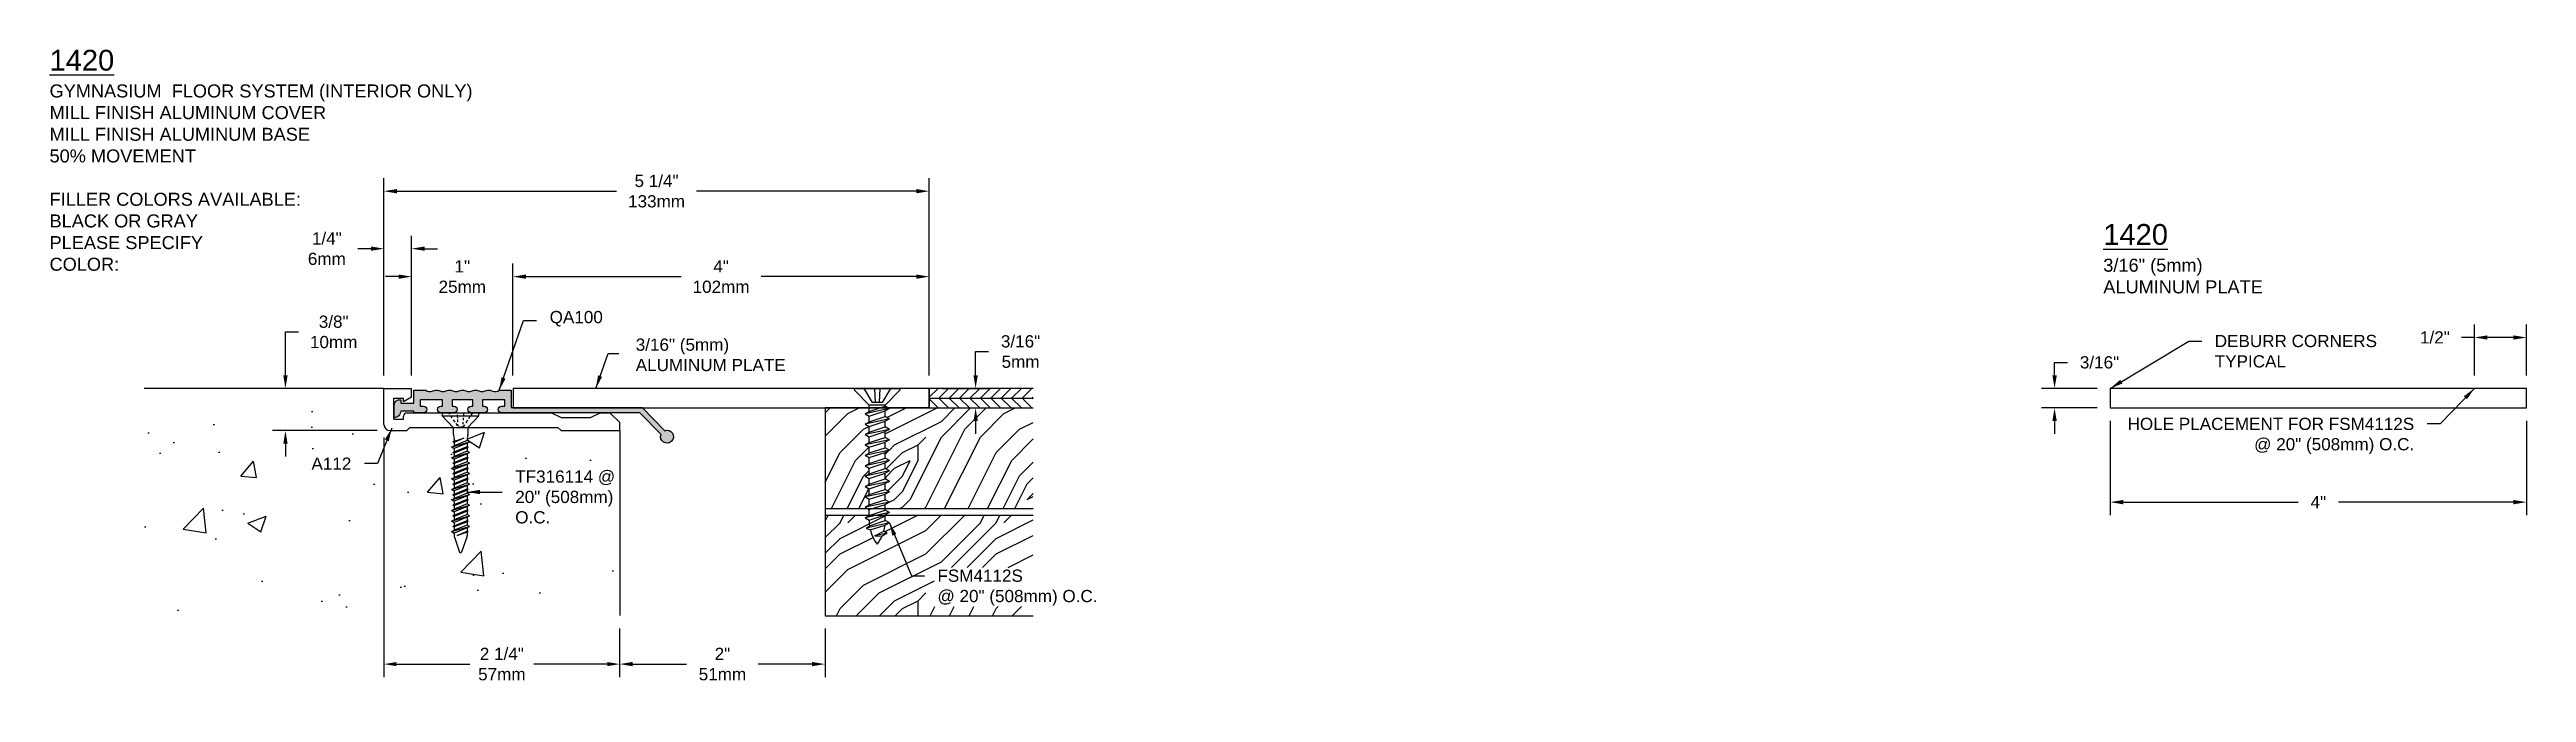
# Model space of a CAD drawing. Header units: inches. Extents: x 1.1 to 24.9, y 1.4 to 7.6.
import ezdxf

# ---------------------------------------------------------------- set-up
doc = ezdxf.new("R2010")
doc.units = ezdxf.units.IN
doc.header["$MEASUREMENT"] = 0
for name, color, linetype in [('Anchors', 4, 'Continuous'), ('Conditions', 1, 'Continuous'), ('Dimensions', 3, 'Continuous'), ('Fillers', 2, 'Continuous'), ('Metals', 7, 'Continuous'), ('Text', 2, 'Continuous')]:
    doc.layers.add(name, color=color, linetype=linetype)
doc.styles.add('Arial', font='arial.ttf')
doc.dimstyles.new('Arial', dxfattribs={"dimtxt": 0.1175, "dimasz": 0.125, "dimexe": 0.125, "dimexo": 0.125, "dimgap": 0.125, "dimtad": 0, "dimtih": 1, "dimtoh": 1, "dimdec": 4, "dimzin": 0, "dimdsep": 46, "dimlunit": 4, "dimtxsty": 'Arial', "dimcen": 0.125, "dimadec": 0, "dimazin": 0, "dimtfac": 1, "dimtdec": 4, "dimtofl": 0, "dimtmove": 0, "dimatfit": 3, "dimfxl": 0, "dimfrac": 2, "dimtolj": 1, "dimtzin": 0, "dimarcsym": 0})
doc.dimstyles.get("Standard").update_dxf_attribs({"dimtxt": 0.1175, "dimasz": 0.1175, "dimexe": 0.125, "dimexo": 0.125, "dimgap": 0.09, "dimtad": 0, "dimtih": 1, "dimtoh": 1, "dimdec": 4, "dimzin": 0, "dimdsep": 46, "dimlunit": 4, "dimtxsty": 'Arial', "dimcen": 0.09, "dimadec": 0, "dimazin": 0, "dimtfac": 1, "dimtdec": 4, "dimtofl": 0, "dimtmove": 0, "dimatfit": 3, "dimfxl": 0, "dimfrac": 2, "dimtolj": 1, "dimtzin": 0, "dimarcsym": 0})

# ---------------------------------------------------------------- blocks, each defined once
blk = doc.blocks.new('QA100')
blk.add_hatch(color=256).paths.add_polyline_path([(-21.101, -45.355), (-21.101, -45.417), (-21.133, -45.417, 1), (-21.133, -45.479), (-20.472, -45.479), (-20.385, -45.479), (-19.802, -45.479), (-19.599, -45.687, 4.791288), (-19.564, -45.652), (-19.781, -45.429), (-20.385, -45.429), (-20.472, -45.429), (-21.039, -45.429), (-21.039, -45.261), (-21.154, -45.261, -0.273793), (-21.216, -45.272), (-21.235, -45.265, 0.181205), (-21.279, -45.265), (-21.298, -45.272, -0.181205), (-21.341, -45.272), (-21.36, -45.265, 0.181205), (-21.404, -45.265), (-21.423, -45.272, -0.181205), (-21.466, -45.272), (-21.485, -45.265, 0.181205), (-21.529, -45.265), (-21.548, -45.272, -0.181205), (-21.591, -45.272), (-21.61, -45.265, 0.181205), (-21.654, -45.265), (-21.673, -45.272, -0.181205), (-21.716, -45.272), (-21.735, -45.265, 0.181205), (-21.779, -45.265), (-21.798, -45.272, -0.273793), (-21.86, -45.261), (-21.976, -45.261), (-21.976, -45.386), (-22.101, -45.386), (-22.101, -45.355), (-22.116, -45.355, 0.414214), (-22.163, -45.402), (-22.163, -45.526, 0.414214), (-22.101, -45.464), (-21.976, -45.464), (-21.976, -45.479), (-21.882, -45.479, 1), (-21.882, -45.417), (-21.914, -45.417), (-21.914, -45.355), (-21.7, -45.355), (-21.7, -45.417), (-21.716, -45.417, 1), (-21.716, -45.479), (-21.591, -45.479, 1), (-21.591, -45.417), (-21.606, -45.417), (-21.606, -45.355), (-21.408, -45.355), (-21.408, -45.417), (-21.424, -45.417, 1), (-21.424, -45.479), (-21.299, -45.479, 1), (-21.299, -45.417), (-21.314, -45.417), (-21.314, -45.355)])
blk.add_lwpolyline([(-21.716, -45.417), (-21.7, -45.417), (-21.7, -45.355), (-21.914, -45.355), (-21.914, -45.417), (-21.882, -45.417, -1), (-21.882, -45.479), (-21.976, -45.479), (-21.976, -45.464), (-22.101, -45.464, -0.414214), (-22.163, -45.526), (-22.163, -45.402, -0.414214), (-22.116, -45.355), (-22.101, -45.355), (-22.101, -45.386), (-21.976, -45.386), (-21.976, -45.261), (-21.86, -45.261, 0.273793), (-21.798, -45.272), (-21.779, -45.265, -0.181205), (-21.735, -45.265), (-21.716, -45.272, 0.181205), (-21.673, -45.272), (-21.654, -45.265, -0.181205), (-21.61, -45.265), (-21.591, -45.272, 0.181205), (-21.548, -45.272), (-21.529, -45.265, -0.181205), (-21.485, -45.265), (-21.466, -45.272, 0.181205), (-21.423, -45.272), (-21.404, -45.265, -0.181205), (-21.36, -45.265), (-21.341, -45.272, 0.181205), (-21.298, -45.272), (-21.279, -45.265, -0.181205), (-21.235, -45.265), (-21.216, -45.272, 0.273793), (-21.154, -45.261), (-21.039, -45.261), (-21.039, -45.429), (-20.472, -45.429), (-20.385, -45.429), (-19.781, -45.429), (-19.564, -45.652, -4.791288), (-19.599, -45.687), (-19.802, -45.479), (-20.385, -45.479), (-20.472, -45.479), (-21.133, -45.479, -1), (-21.133, -45.417), (-21.101, -45.417), (-21.101, -45.355), (-21.314, -45.355), (-21.314, -45.417), (-21.299, -45.417, -1), (-21.299, -45.479), (-21.424, -45.479, -1), (-21.424, -45.417), (-21.408, -45.417), (-21.408, -45.355), (-21.606, -45.355), (-21.606, -45.417), (-21.591, -45.417, -1), (-21.591, -45.479), (-21.716, -45.479, -1)], format="xyb", close=True)
blk = doc.blocks.new('*D1')
at = {"layer": 'Defpoints', "color": 0}
for p in [(4.268, 6.188), (4.268, 4.291), (9.508, 4.291)]:
    blk.add_point(p, dxfattribs=at)
at = {"layer": 'Dimensions', "color": 0, "lineweight": -2}
for p, q in [((4.268, 4.416), (4.268, 6.313)), ((9.508, 4.416), (9.508, 6.313)), ((4.393, 6.188), (6.504, 6.188)), ((9.383, 6.188), (7.273, 6.188))]:
    blk.add_line(p, q, dxfattribs=at)
at = {"layer": 'Dimensions', "color": 0}
for points in [[(4.393, 6.209), (4.393, 6.167), (4.268, 6.188)], [(9.383, 6.209), (9.383, 6.167), (9.508, 6.188)]]:
    blk.add_solid(points, dxfattribs=at)
at = {"layer": 'Dimensions', "color": 0, "insert": (6.888, 6.188), "char_height": 0.1175, "attachment_point": 5, "style": 'Arial'}
blk.add_mtext('\\A1;5 1/4"\\P133mm', dxfattribs=at)
blk = doc.blocks.new('*D2')
at = {"layer": 'Defpoints', "color": 0}
for p in [(9.508, 5.366), (5.508, 4.291), (9.508, 4.291)]:
    blk.add_point(p, dxfattribs=at)
at = {"layer": 'Dimensions', "color": 0, "lineweight": -2}
for p, q in [((5.508, 4.416), (5.508, 5.491)), ((9.508, 4.416), (9.508, 5.491)), ((5.633, 5.366), (7.124, 5.366)), ((9.383, 5.366), (7.893, 5.366))]:
    blk.add_line(p, q, dxfattribs=at)
at = {"layer": 'Dimensions', "color": 0}
for points in [[(5.633, 5.387), (5.633, 5.345), (5.508, 5.366)], [(9.383, 5.387), (9.383, 5.345), (9.508, 5.366)]]:
    blk.add_solid(points, dxfattribs=at)
at = {"layer": 'Dimensions', "color": 0, "insert": (7.508, 5.366), "char_height": 0.1175, "attachment_point": 5, "style": 'Arial'}
blk.add_mtext('\\A1;4"\\P102mm', dxfattribs=at)
blk = doc.blocks.new('*D3')
at = {"layer": 'Defpoints', "color": 0}
for p in [(4.533, 5.366), (4.533, 4.291), (5.508, 4.291)]:
    blk.add_point(p, dxfattribs=at)
at = {"layer": 'Dimensions', "color": 0, "lineweight": -2}
for p, q in [((4.533, 4.416), (4.533, 5.491)), ((5.508, 4.416), (5.508, 5.491)), ((4.408, 5.366), (4.283, 5.366)), ((5.633, 5.366), (5.758, 5.366))]:
    blk.add_line(p, q, dxfattribs=at)
at = {"layer": 'Dimensions', "color": 0}
for points in [[(4.408, 5.387), (4.408, 5.345), (4.533, 5.366)], [(5.633, 5.387), (5.633, 5.345), (5.508, 5.366)]]:
    blk.add_solid(points, dxfattribs=at)
at = {"layer": 'Dimensions', "color": 0, "insert": (5.021, 5.366), "char_height": 0.1175, "attachment_point": 5, "style": 'Arial'}
blk.add_mtext('\\A1;1"\\P25mm', dxfattribs=at)
blk = doc.blocks.new('*D4')
at = {"layer": 'Defpoints', "color": 0}
for p in [(4.268, 5.635), (4.268, 4.291), (4.533, 4.291)]:
    blk.add_point(p, dxfattribs=at)
at = {"layer": 'Dimensions', "color": 0, "lineweight": -2}
for p, q in [((4.268, 4.416), (4.268, 5.76)), ((4.533, 4.416), (4.533, 5.76)), ((4.143, 5.635), (4.018, 5.635)), ((4.658, 5.635), (4.783, 5.635))]:
    blk.add_line(p, q, dxfattribs=at)
at = {"layer": 'Dimensions', "color": 0}
for points in [[(4.143, 5.656), (4.143, 5.615), (4.268, 5.635)], [(4.658, 5.656), (4.658, 5.615), (4.533, 5.635)]]:
    blk.add_solid(points, dxfattribs=at)
at = {"layer": 'Dimensions', "color": 0, "insert": (3.719, 5.635), "char_height": 0.1175, "attachment_point": 5, "style": 'Arial'}
blk.add_mtext('\\A1;1/4"\\P6mm', dxfattribs=at)
blk = doc.blocks.new('*D5')
at = {"layer": 'Defpoints', "color": 0}
for p in [(3.321, 4.291), (4.268, 4.291), (4.328, 3.885)]:
    blk.add_point(p, dxfattribs=at)
at = {"layer": 'Dimensions', "color": 0, "lineweight": -2}
for p, q in [((3.321, 4.416), (3.321, 4.834)), ((3.321, 4.834), (3.446, 4.834)), ((4.143, 4.291), (3.196, 4.291)), ((4.203, 3.885), (3.196, 3.885)), ((3.321, 3.76), (3.321, 3.635))]:
    blk.add_line(p, q, dxfattribs=at)
at = {"layer": 'Dimensions', "color": 0}
for points in [[(3.301, 4.416), (3.342, 4.416), (3.321, 4.291)], [(3.301, 3.76), (3.342, 3.76), (3.321, 3.885)]]:
    blk.add_solid(points, dxfattribs=at)
at = {"layer": 'Dimensions', "color": 0, "insert": (3.785, 4.834), "char_height": 0.1175, "attachment_point": 5, "style": 'Arial'}
blk.add_mtext('\\A1;3/8"\\P10mm', dxfattribs=at)
blk = doc.blocks.new('*D6')
at = {"layer": 'Defpoints', "color": 0}
for p in [(6.533, 2.108), (8.508, 2.106), (8.508, 1.639)]:
    blk.add_point(p, dxfattribs=at)
at = {"layer": 'Dimensions', "color": 0, "lineweight": -2}
for p, q in [((6.533, 1.983), (6.533, 1.514)), ((8.508, 1.981), (8.508, 1.514)), ((6.658, 1.639), (7.177, 1.639)), ((8.383, 1.639), (7.865, 1.639))]:
    blk.add_line(p, q, dxfattribs=at)
at = {"layer": 'Dimensions', "color": 0}
for points in [[(6.658, 1.66), (6.658, 1.619), (6.533, 1.639)], [(8.383, 1.66), (8.383, 1.619), (8.508, 1.639)]]:
    blk.add_solid(points, dxfattribs=at)
at = {"layer": 'Dimensions', "color": 0, "insert": (7.521, 1.639), "char_height": 0.1175, "attachment_point": 5, "style": 'Arial'}
blk.add_mtext('\\A1;2"\\P51mm', dxfattribs=at)
blk = doc.blocks.new('*D7')
at = {"layer": 'Defpoints', "color": 0}
for p in [(9.508, 4.291), (9.508, 4.103), (9.954, 4.103)]:
    blk.add_point(p, dxfattribs=at)
at = {"layer": 'Dimensions', "color": 0, "lineweight": -2}
for p, q in [((9.954, 4.416), (9.954, 4.645)), ((9.954, 4.645), (10.079, 4.645)), ((9.633, 4.291), (10.079, 4.291)), ((9.633, 4.103), (10.079, 4.103)), ((9.954, 3.978), (9.954, 3.853))]:
    blk.add_line(p, q, dxfattribs=at)
at = {"layer": 'Dimensions', "color": 0}
for points in [[(9.934, 4.416), (9.975, 4.416), (9.954, 4.291)], [(9.934, 3.978), (9.975, 3.978), (9.954, 4.103)]]:
    blk.add_solid(points, dxfattribs=at)
at = {"layer": 'Dimensions', "color": 0, "insert": (10.386, 4.645), "char_height": 0.1175, "attachment_point": 5, "style": 'Arial'}
blk.add_mtext('\\A1;3/16"\\P5mm', dxfattribs=at)
blk = doc.blocks.new('FSM4112S')
for p, q in [((-0.211, 0), (0.211, 0)), ((-0.128, 0), (-0.047, -0.137)), ((-0.025, 0), (-0.02, -0.137)), ((0.025, 0), (0.02, -0.137)), ((0.128, 0), (0.047, -0.137)), ((-0.218, -0.017), (-0.078, -0.16)), ((0.117, -0.194), (-0.117, -0.244)), ((-0.117, -0.244), (-0.078, -0.221)), ((0.078, -0.16), (-0.078, -0.16)), ((-0.078, -0.221), (-0.078, -0.16)), ((-0.078, -0.221), (0.078, -0.171)), ((-0.078, -0.266), (0.078, -0.216)), ((0.047, -0.137), (-0.047, -0.137)), ((0.218, -0.017), (0.078, -0.16)), ((0.078, -0.171), (0.078, -0.16)), ((0.117, -0.194), (0.078, -0.171)), ((0.117, -0.194), (0.078, -0.216)), ((0.078, -0.271), (0.078, -0.216)), ((-0.117, -0.244), (-0.078, -0.266)), ((0.117, -0.294), (-0.117, -0.344)), ((-0.117, -0.344), (-0.078, -0.321)), ((-0.117, -0.344), (-0.078, -0.366)), ((0.117, -0.394), (-0.117, -0.444)), ((-0.117, -0.444), (-0.078, -0.421)), ((-0.117, -0.444), (-0.078, -0.466)), ((-0.078, -0.321), (-0.078, -0.266)), ((-0.078, -0.321), (0.078, -0.271)), ((-0.078, -0.366), (0.078, -0.316)), ((-0.078, -0.421), (-0.078, -0.366)), ((-0.078, -0.421), (0.078, -0.371)), ((-0.078, -0.466), (0.078, -0.416)), ((-0.078, -0.521), (-0.078, -0.466)), ((-0.078, -0.521), (0.078, -0.471)), ((0.117, -0.294), (0.078, -0.271)), ((0.117, -0.294), (0.078, -0.316)), ((0.078, -0.371), (0.078, -0.316)), ((0.117, -0.394), (0.078, -0.371)), ((0.117, -0.394), (0.078, -0.416)), ((0.078, -0.471), (0.078, -0.416)), ((0.117, -0.494), (0.078, -0.471)), ((0.117, -0.494), (-0.117, -0.544)), ((-0.117, -0.544), (-0.078, -0.521)), ((-0.117, -0.544), (-0.078, -0.566)), ((0.117, -0.594), (-0.117, -0.644)), ((-0.117, -0.644), (-0.078, -0.621)), ((-0.117, -0.644), (-0.078, -0.666)), ((0.117, -0.694), (-0.117, -0.744)), ((-0.078, -0.566), (0.078, -0.516)), ((-0.078, -0.621), (-0.078, -0.566)), ((-0.078, -0.621), (0.078, -0.571)), ((-0.078, -0.666), (0.078, -0.616)), ((-0.078, -0.721), (-0.078, -0.666)), ((-0.078, -0.721), (0.078, -0.671)), ((0.117, -0.494), (0.078, -0.516)), ((0.078, -0.571), (0.078, -0.516)), ((0.117, -0.594), (0.078, -0.571)), ((0.117, -0.594), (0.078, -0.616)), ((0.078, -0.671), (0.078, -0.616)), ((0.117, -0.694), (0.078, -0.671)), ((0.117, -0.694), (0.078, -0.716)), ((-0.117, -0.744), (-0.078, -0.721)), ((-0.117, -0.744), (-0.078, -0.766)), ((0.117, -0.794), (-0.117, -0.844)), ((-0.117, -0.844), (-0.078, -0.821)), ((-0.117, -0.844), (-0.078, -0.866)), ((0.117, -0.894), (-0.117, -0.944)), ((-0.117, -0.944), (-0.078, -0.921)), ((-0.117, -0.944), (-0.078, -0.966)), ((-0.078, -0.766), (0.078, -0.716)), ((-0.078, -0.821), (-0.078, -0.766)), ((-0.078, -0.821), (0.078, -0.771)), ((-0.078, -0.866), (0.078, -0.816)), ((-0.078, -0.921), (-0.078, -0.866)), ((-0.078, -0.921), (0.078, -0.871)), ((-0.078, -0.966), (0.078, -0.916)), ((0.078, -0.771), (0.078, -0.716)), ((0.117, -0.794), (0.078, -0.771)), ((0.117, -0.794), (0.078, -0.816)), ((0.078, -0.871), (0.078, -0.816)), ((0.117, -0.894), (0.078, -0.871)), ((0.117, -0.894), (0.078, -0.916)), ((0.078, -0.971), (0.078, -0.916)), ((0.117, -0.994), (-0.117, -1.044)), ((-0.117, -1.044), (-0.078, -1.021)), ((-0.117, -1.044), (-0.078, -1.066)), ((0.117, -1.094), (-0.117, -1.144)), ((-0.117, -1.144), (-0.078, -1.121)), ((-0.117, -1.144), (-0.078, -1.166)), ((-0.078, -1.021), (-0.078, -0.966)), ((-0.078, -1.021), (0.078, -0.971)), ((-0.078, -1.066), (0.078, -1.016)), ((-0.078, -1.121), (-0.078, -1.066)), ((-0.078, -1.121), (0.078, -1.071)), ((-0.078, -1.166), (0.078, -1.116)), ((-0.078, -1.221), (-0.078, -1.166)), ((-0.078, -1.221), (0.078, -1.171)), ((0.117, -0.994), (0.078, -0.971)), ((0.117, -0.994), (0.078, -1.016)), ((0.078, -1.071), (0.078, -1.016)), ((0.117, -1.094), (0.078, -1.071)), ((0.117, -1.094), (0.078, -1.116)), ((0.078, -1.171), (0.078, -1.116)), ((0.117, -1.194), (0.078, -1.171)), ((0.117, -1.194), (-0.117, -1.244)), ((-0.117, -1.244), (-0.078, -1.221)), ((-0.117, -1.244), (-0.078, -1.266)), ((0.117, -1.294), (-0.105, -1.344)), ((-0.105, -1.344), (-0.074, -1.323)), ((-0.105, -1.344), (-0.066, -1.362)), ((-0.078, -1.266), (0.078, -1.216)), ((-0.074, -1.323), (0.078, -1.271)), ((-0.066, -1.362), (0.075, -1.317)), ((-0.022, -1.418), (0.063, -1.374)), ((0.096, -1.393), (-0.022, -1.418)), ((-0.022, -1.418), (0.047, -1.42)), ((0.096, -1.393), (0.047, -1.42)), ((0.096, -1.393), (0.063, -1.374)), ((0.117, -1.294), (0.075, -1.317)), ((0.117, -1.194), (0.078, -1.216)), ((0.078, -1.266), (0.078, -1.216)), ((0.117, -1.294), (0.078, -1.271))]:
    blk.add_line(p, q)
for centre, radius, start, end in [((-0.211, -0.01), 0.01, 90, 224.3206), ((0.211, -0.01), 0.01, 315.6794, 90), ((0.311, -1.266), 0.389, 180, 188.3837), ((0.311, -1.266), 0.389, 194.3207, 216.9667), ((-0.311, -1.266), 0.389, 323.0333, 336.7752), ((-0.311, -1.266), 0.389, 343.9655, 352.4485), ((-0.311, -1.266), 0.389, 359.2771, 0)]:
    blk.add_arc(centre, radius, start, end)
blk = doc.blocks.new('TF-316114')
for p, q in [((-0.163, 0), (0.163, 0)), ((-0.104, -0.013), (-0.113, 0)), ((-0.176, -0.029), (-0.175, -0.01)), ((-0.176, -0.029), (0.176, -0.029)), ((-0.176, -0.029), (-0.07, -0.141)), ((-0.082, -0.047), (-0.091, -0.032)), ((-0.07, -0.141), (0.07, -0.141)), ((-0.07, -0.141), (-0.07, -0.208)), ((-0.053, -0.09), (-0.069, -0.066)), ((-0.069, -0.218), (-0.063, -0.244)), ((-0.031, -0.125), (-0.044, -0.104)), ((-0.031, -0.005), (-0.031, 0)), ((-0.03, -0.026), (-0.03, -0.019)), ((-0.028, -0.051), (-0.029, -0.032)), ((-0.026, -0.091), (-0.028, -0.065)), ((-0.024, -0.126), (-0.025, -0.11)), ((-0.024, -0.135), (-0.011, -0.135)), ((-0.002, -0.135), (0.018, -0.135)), ((0.037, -0.115), (0.024, -0.135)), ((0.024, -0.135), (0.025, -0.125)), ((0.025, -0.11), (0.026, -0.09)), ((0.027, -0.07), (0.029, -0.048)), ((0.03, -0.026), (0.031, -0.008)), ((0.066, -0.071), (0.049, -0.098)), ((0.069, -0.218), (0.063, -0.244)), ((0.07, -0.141), (0.176, -0.029)), ((0.07, -0.141), (0.07, -0.208)), ((0.09, -0.035), (0.075, -0.058)), ((0.11, -0.005), (0.098, -0.022)), ((0.176, -0.029), (0.175, -0.01)), ((-0.086, -0.33), (0.086, -0.28)), ((-0.086, -0.33), (-0.062, -0.317)), ((-0.086, -0.33), (-0.062, -0.343)), ((-0.086, -0.432), (0.086, -0.381)), ((-0.086, -0.432), (-0.062, -0.419)), ((-0.086, -0.432), (-0.062, -0.445)), ((-0.074, -0.28), (0.032, -0.243)), ((-0.074, -0.28), (-0.062, -0.273)), ((-0.074, -0.28), (-0.062, -0.286)), ((-0.074, -0.381), (0.074, -0.33)), ((-0.074, -0.381), (-0.062, -0.375)), ((-0.074, -0.381), (-0.062, -0.387)), ((-0.074, -0.483), (0.074, -0.432)), ((-0.062, -0.273), (0.032, -0.243)), ((0.032, -0.243), (-0.062, -0.286)), ((-0.062, -0.253), (-0.062, -0.273)), ((0.062, -0.267), (-0.062, -0.317)), ((-0.062, -0.286), (-0.062, -0.317)), ((0.062, -0.293), (-0.062, -0.343)), ((-0.062, -0.375), (0.062, -0.324)), ((0.062, -0.337), (-0.062, -0.387)), ((-0.062, -0.343), (-0.062, -0.375)), ((0.062, -0.368), (-0.062, -0.419)), ((-0.062, -0.387), (-0.062, -0.419)), ((0.062, -0.394), (-0.062, -0.445)), ((-0.062, -0.477), (0.062, -0.426)), ((0.062, -0.438), (-0.062, -0.489)), ((-0.062, -0.445), (-0.062, -0.477)), ((0.062, -0.47), (-0.062, -0.521)), ((0.062, -0.253), (0.062, -0.267)), ((0.086, -0.28), (0.062, -0.267)), ((0.086, -0.28), (0.062, -0.293)), ((0.062, -0.293), (0.062, -0.324)), ((0.074, -0.33), (0.062, -0.324)), ((0.074, -0.33), (0.062, -0.337)), ((0.062, -0.337), (0.062, -0.368)), ((0.086, -0.381), (0.062, -0.368)), ((0.086, -0.381), (0.062, -0.394)), ((0.062, -0.394), (0.062, -0.426)), ((0.074, -0.432), (0.062, -0.426)), ((0.074, -0.432), (0.062, -0.438)), ((0.062, -0.438), (0.062, -0.47)), ((0.086, -0.483), (0.062, -0.47)), ((-0.086, -0.534), (0.086, -0.483)), ((-0.086, -0.534), (-0.062, -0.521)), ((-0.086, -0.534), (-0.062, -0.546)), ((-0.086, -0.635), (0.086, -0.584)), ((-0.086, -0.635), (-0.062, -0.622)), ((-0.086, -0.635), (-0.062, -0.648)), ((-0.086, -0.737), (0.086, -0.686)), ((-0.074, -0.483), (-0.062, -0.477)), ((-0.074, -0.483), (-0.062, -0.489)), ((-0.074, -0.584), (0.074, -0.534)), ((-0.074, -0.584), (-0.062, -0.578)), ((-0.074, -0.584), (-0.062, -0.59)), ((-0.074, -0.686), (0.074, -0.635)), ((-0.074, -0.686), (-0.062, -0.68)), ((-0.074, -0.686), (-0.062, -0.692)), ((-0.062, -0.489), (-0.062, -0.521)), ((0.062, -0.496), (-0.062, -0.546)), ((-0.062, -0.578), (0.062, -0.527)), ((0.062, -0.54), (-0.062, -0.59)), ((-0.062, -0.546), (-0.062, -0.578)), ((0.062, -0.571), (-0.062, -0.622)), ((-0.062, -0.59), (-0.062, -0.622)), ((0.062, -0.597), (-0.062, -0.648)), ((-0.062, -0.68), (0.062, -0.629)), ((0.062, -0.641), (-0.062, -0.692)), ((-0.062, -0.648), (-0.062, -0.68)), ((0.062, -0.673), (-0.062, -0.724)), ((-0.062, -0.692), (-0.062, -0.724)), ((0.062, -0.699), (-0.062, -0.75)), ((0.086, -0.483), (0.062, -0.496)), ((0.062, -0.496), (0.062, -0.527)), ((0.074, -0.534), (0.062, -0.527)), ((0.074, -0.534), (0.062, -0.54)), ((0.062, -0.54), (0.062, -0.571)), ((0.086, -0.584), (0.062, -0.571)), ((0.086, -0.584), (0.062, -0.597)), ((0.062, -0.597), (0.062, -0.629)), ((0.074, -0.635), (0.062, -0.629)), ((0.074, -0.635), (0.062, -0.641)), ((0.062, -0.641), (0.062, -0.673)), ((0.086, -0.686), (0.062, -0.673)), ((0.086, -0.686), (0.062, -0.699)), ((0.062, -0.699), (0.062, -0.73)), ((-0.086, -0.737), (-0.062, -0.724)), ((-0.086, -0.737), (-0.062, -0.75)), ((-0.086, -0.838), (0.086, -0.787)), ((-0.086, -0.838), (-0.062, -0.825)), ((-0.086, -0.838), (-0.062, -0.851)), ((-0.086, -0.94), (0.086, -0.889)), ((-0.086, -0.94), (-0.062, -0.927)), ((-0.086, -0.94), (-0.062, -0.953)), ((-0.074, -0.787), (0.074, -0.737)), ((-0.074, -0.787), (-0.062, -0.781)), ((-0.074, -0.787), (-0.062, -0.794)), ((-0.074, -0.889), (0.074, -0.838)), ((-0.074, -0.889), (-0.062, -0.883)), ((-0.074, -0.889), (-0.062, -0.895)), ((-0.074, -0.991), (0.074, -0.94)), ((-0.062, -0.781), (0.062, -0.73)), ((0.062, -0.743), (-0.062, -0.794)), ((-0.062, -0.75), (-0.062, -0.781)), ((0.062, -0.774), (-0.062, -0.825)), ((-0.062, -0.794), (-0.062, -0.825)), ((0.062, -0.8), (-0.062, -0.851)), ((-0.062, -0.883), (0.062, -0.832)), ((0.062, -0.844), (-0.062, -0.895)), ((-0.062, -0.851), (-0.062, -0.883)), ((0.062, -0.876), (-0.062, -0.927)), ((-0.062, -0.895), (-0.062, -0.927)), ((0.062, -0.902), (-0.062, -0.953)), ((-0.062, -0.984), (0.062, -0.934)), ((0.062, -0.946), (-0.062, -0.997)), ((0.074, -0.737), (0.062, -0.73)), ((0.074, -0.737), (0.062, -0.743)), ((0.062, -0.743), (0.062, -0.774)), ((0.086, -0.787), (0.062, -0.774)), ((0.086, -0.787), (0.062, -0.8)), ((0.062, -0.8), (0.062, -0.832)), ((0.074, -0.838), (0.062, -0.832)), ((0.074, -0.838), (0.062, -0.844)), ((0.062, -0.844), (0.062, -0.876)), ((0.086, -0.889), (0.062, -0.876)), ((0.086, -0.889), (0.062, -0.902)), ((0.062, -0.902), (0.062, -0.934)), ((0.074, -0.94), (0.062, -0.934)), ((0.074, -0.94), (0.062, -0.946)), ((0.062, -0.946), (0.062, -0.978)), ((-0.086, -1.041), (0.086, -0.991)), ((-0.086, -1.041), (-0.062, -1.028)), ((-0.086, -1.041), (-0.062, -1.054)), ((-0.086, -1.143), (0.086, -1.092)), ((-0.086, -1.143), (-0.062, -1.13)), ((-0.086, -1.143), (-0.062, -1.156)), ((-0.074, -0.991), (-0.062, -0.984)), ((-0.074, -0.991), (-0.062, -0.997)), ((-0.074, -1.092), (0.074, -1.041)), ((-0.074, -1.092), (-0.062, -1.086)), ((-0.074, -1.092), (-0.062, -1.098)), ((-0.062, -0.953), (-0.062, -0.984)), ((0.062, -0.978), (-0.062, -1.028)), ((-0.062, -0.997), (-0.062, -1.028)), ((0.062, -1.003), (-0.062, -1.054)), ((-0.062, -1.086), (0.062, -1.035)), ((0.062, -1.047), (-0.062, -1.098)), ((-0.062, -1.054), (-0.062, -1.086)), ((0.062, -1.079), (-0.062, -1.13)), ((-0.062, -1.098), (-0.062, -1.13)), ((0.062, -1.105), (-0.062, -1.156)), ((-0.062, -1.156), (-0.062, -1.182)), ((-0.034, -1.18), (0.062, -1.137)), ((-0.034, -1.18), (0.074, -1.143)), ((0.062, -1.149), (-0.034, -1.18)), ((0.086, -0.991), (0.062, -0.978)), ((0.086, -0.991), (0.062, -1.003)), ((0.062, -1.003), (0.062, -1.035)), ((0.074, -1.041), (0.062, -1.035)), ((0.074, -1.041), (0.062, -1.047)), ((0.062, -1.047), (0.062, -1.079)), ((0.086, -1.092), (0.062, -1.079)), ((0.086, -1.092), (0.062, -1.105)), ((0.062, -1.105), (0.062, -1.137)), ((0.074, -1.143), (0.062, -1.137)), ((0.074, -1.143), (0.062, -1.149)), ((0.062, -1.149), (0.062, -1.182)), ((-0.06, -1.197), (-0.01, -1.34)), ((0.06, -1.197), (0.01, -1.34))]:
    blk.add_line(p, q)
for centre, radius, start, end in [((-0.163, -0.011), 0.0112, 90, 175), ((-0.023, -0.208), 0.0465, 180, 191.9357), ((0.023, -0.208), 0.0465, 348.0643, 0), ((0.163, -0.011), 0.0112, 5, 90), ((-0.109, -0.253), 0.0465, 0, 11.9357), ((0.109, -0.253), 0.0465, 168.0643, 180), ((-0.016, -1.182), 0.0465, 180, 199.3058), ((0.016, -1.182), 0.0465, 340.6942, 0), ((0, -1.335), 0.0106, 204.1001, 335.8999)]:
    blk.add_arc(centre, radius, start, end)
blk = doc.blocks.new('TF316114')
blk.add_blockref('TF-316114', (0, 0))
blk = doc.blocks.new('A112')
for p, q in [((0, 0), (0.265, 0)), ((0, -0.346), (0, 0)), ((0.265, -0.08), (0.265, 0)), ((0.094, -0.094), (0.187, -0.094)), ((0.094, -0.297), (0.094, -0.094)), ((0.187, -0.125), (0.265, -0.08)), ((0.187, -0.125), (0.187, -0.094)), ((0.218, -0.235), (1.609, -0.235)), ((1.609, -0.235), (1.703, -0.281)), ((1.984, -0.281), (2.078, -0.235)), ((2.078, -0.235), (2.171, -0.235)), ((2.171, -0.235), (2.265, -0.329)), ((0.06, -0.406), (0.218, -0.406)), ((0.094, -0.297), (0.187, -0.297)), ((0.187, -0.297), (0.187, -0.266)), ((0.218, -0.406), (0.249, -0.375)), ((0.249, -0.375), (1.672, -0.375)), ((1.672, -0.375), (1.703, -0.406)), ((1.703, -0.281), (1.984, -0.281)), ((1.703, -0.406), (2.265, -0.406)), ((2.265, -0.406), (2.265, -0.329))]:
    blk.add_line(p, q)
for centre, radius, start, end in [((0.218, -0.266), 0.031, 90, 180), ((0.06, -0.346), 0.06, 180, 270)]:
    blk.add_arc(centre, radius, start, end)
blk = doc.blocks.new('*D12')
at = {"layer": 'Defpoints', "color": 0}
for p in [(4.268, 3.945), (6.533, 2.106), (4.268, 1.639)]:
    blk.add_point(p, dxfattribs=at)
at = {"layer": 'Dimensions', "color": 0, "lineweight": -2}
for p, q in [((4.268, 3.82), (4.268, 1.514)), ((6.533, 1.981), (6.533, 1.514)), ((4.386, 1.639), (5.092, 1.639)), ((6.416, 1.639), (5.71, 1.639))]:
    blk.add_line(p, q, dxfattribs=at)
at = {"layer": 'Dimensions', "color": 0}
for points in [[(4.386, 1.659), (4.386, 1.62), (4.268, 1.639)], [(6.416, 1.659), (6.416, 1.62), (6.533, 1.639)]]:
    blk.add_solid(points, dxfattribs=at)
at = {"layer": 'Dimensions', "color": 0, "insert": (5.401, 1.639), "char_height": 0.1175, "attachment_point": 5, "style": 'Arial'}
blk.add_mtext('\\A1;2 1/4"\\P57mm', dxfattribs=at)
blk = doc.blocks.new('PLATE')
blk.add_lwpolyline([(4, 0), (4, 0.188), (0, 0.188), (0, 0)], close=True)
blk = doc.blocks.new('*D15')
at = {"layer": 'Defpoints', "color": 0}
for p in [(20.858, 4.103), (24.858, 4.103), (24.858, 3.197)]:
    blk.add_point(p, dxfattribs=at)
at = {"layer": 'Dimensions', "color": 0, "lineweight": -2}
for p, q in [((20.858, 3.978), (20.858, 3.072)), ((24.858, 3.978), (24.858, 3.072)), ((20.983, 3.197), (22.663, 3.197)), ((24.733, 3.197), (23.053, 3.197))]:
    blk.add_line(p, q, dxfattribs=at)
at = {"layer": 'Dimensions', "color": 0}
for points in [[(20.983, 3.218), (20.983, 3.176), (20.858, 3.197)], [(24.733, 3.218), (24.733, 3.176), (24.858, 3.197)]]:
    blk.add_solid(points, dxfattribs=at)
at = {"layer": 'Dimensions', "color": 0, "insert": (22.858, 3.197), "char_height": 0.1175, "attachment_point": 5, "style": 'Arial'}
blk.add_mtext('\\A1;4"', dxfattribs=at)
blk = doc.blocks.new('*D16')
at = {"layer": 'Defpoints', "color": 0}
for p in [(20.323, 4.291), (20.858, 4.291), (20.858, 4.103)]:
    blk.add_point(p, dxfattribs=at)
at = {"layer": 'Dimensions', "color": 0, "lineweight": -2}
for p, q in [((20.323, 4.416), (20.323, 4.541)), ((20.323, 4.541), (20.448, 4.541)), ((20.733, 4.291), (20.198, 4.291)), ((20.733, 4.103), (20.198, 4.103)), ((20.323, 3.978), (20.323, 3.853))]:
    blk.add_line(p, q, dxfattribs=at)
at = {"layer": 'Dimensions', "color": 0}
for points in [[(20.302, 4.416), (20.344, 4.416), (20.323, 4.291)], [(20.302, 3.978), (20.344, 3.978), (20.323, 4.103)]]:
    blk.add_solid(points, dxfattribs=at)
at = {"layer": 'Dimensions', "color": 0, "insert": (20.755, 4.541), "char_height": 0.1175, "attachment_point": 5, "style": 'Arial'}
blk.add_mtext('\\A1;3/16"', dxfattribs=at)
blk = doc.blocks.new('*D20')
at = {"color": 0, "lineweight": -2}
for p, q in [((24.358, 4.781), (24.233, 4.781)), ((24.358, 4.416), (24.358, 4.906)), ((24.733, 4.781), (24.483, 4.781)), ((24.858, 4.416), (24.858, 4.906))]:
    blk.add_line(p, q, dxfattribs=at)
at = {"color": 0}
for points in [[(24.483, 4.801), (24.483, 4.76), (24.358, 4.781)], [(24.733, 4.801), (24.733, 4.76), (24.858, 4.781)]]:
    blk.add_solid(points, dxfattribs=at)
at = {"layer": 'Defpoints', "color": 0}
for p in [(24.358, 4.781), (24.358, 4.291), (24.858, 4.291)]:
    blk.add_point(p, dxfattribs=at)
at = {"color": 0, "insert": (23.978, 4.781), "char_height": 0.1175, "attachment_point": 5, "style": 'Arial'}
blk.add_mtext('\\A1;1/2"', dxfattribs=at)

msp = doc.modelspace()

# ---------------------------------------------------------------- hatches: boundary and pattern name
at = {"layer": 'Conditions'}
h = msp.add_hatch(dxfattribs=at)
h.set_pattern_fill('AR-CONC', color=256, scale=0.25, style=0)
h.paths.add_polyline_path([(4.94491, 2.85915, -0.08443704), (4.94229, 2.87453), (4.94229, 2.90039), (4.91829, 2.91331), (4.94229, 2.92624), (4.94229, 2.95793), (4.93085, 2.96409), (4.94229, 2.97026), (4.94229, 3.00195), (4.91829, 3.01488), (4.94229, 3.0278), (4.94229, 3.05949), (4.93085, 3.06566), (4.94229, 3.07182), (4.94229, 3.10351), (4.91829, 3.11644), (4.94229, 3.12936), (4.94229, 3.16106), (4.93085, 3.16722), (4.94229, 3.17338), (4.94229, 3.20508), (4.91829, 3.218), (4.94229, 3.23093), (4.94229, 3.26262), (4.93085, 3.26878), (4.94229, 3.27495), (4.94229, 3.30664), (4.91829, 3.31956), (4.94229, 3.33249), (4.94229, 3.36418), (4.93085, 3.37034), (4.94229, 3.37651), (4.94229, 3.4082), (4.91829, 3.42113), (4.94229, 3.43405), (4.94229, 3.46574), (4.93085, 3.47191), (4.94229, 3.47807), (4.94229, 3.50976), (4.91829, 3.52269), (4.94229, 3.53561), (4.94229, 3.56731), (4.93085, 3.57347), (4.94229, 3.57963), (4.94229, 3.61133), (4.91829, 3.62425), (4.94229, 3.63718), (4.94229, 3.66887), (4.93085, 3.67503), (4.94229, 3.6812), (4.94229, 3.71289), (4.91829, 3.72581), (4.94229, 3.73874), (4.94229, 3.77043), (4.93085, 3.77659), (4.94229, 3.78276), (4.94229, 3.80289, 0.05212645), (4.94129, 3.81251), (4.93479, 3.84323), (4.93479, 3.91519), (4.93385, 3.91619), (4.51747, 3.91619), (4.48647, 3.88519), (4.32847, 3.88519, -0.41421356), (4.26847, 3.94519), (4.26847, 4.29119), (1.965, 4.29119), (1.965, 2.10829), (6.53347, 2.10829), (6.53347, 2.9515), (5.45997, 2.9515), (5.45997, 3.54605), (6.53347, 3.54605), (6.53347, 3.88519), (5.97147, 3.88519), (5.94047, 3.91619), (5.07524, 3.91619), (5.07429, 3.91519), (5.07429, 3.84323), (5.0678, 3.81251, 0.05212645), (5.06679, 3.80289), (5.06679, 3.78952), (5.09079, 3.77659), (5.06679, 3.76367), (5.06679, 3.73198), (5.07824, 3.72581), (5.06679, 3.71965), (5.06679, 3.68796), (5.09079, 3.67503), (5.06679, 3.66211), (5.06679, 3.63041), (5.07824, 3.62425), (5.06679, 3.61809), (5.06679, 3.58639), (5.09079, 3.57347), (5.06679, 3.56054), (5.06679, 3.52885), (5.07824, 3.52269), (5.06679, 3.51652), (5.06679, 3.48483), (5.09079, 3.47191), (5.06679, 3.45898), (5.06679, 3.42729), (5.07824, 3.42113), (5.06679, 3.41496), (5.06679, 3.38327), (5.09079, 3.37034), (5.06679, 3.35742), (5.06679, 3.32573), (5.07824, 3.31956), (5.06679, 3.3134), (5.06679, 3.28171), (5.09079, 3.26878), (5.06679, 3.25586), (5.06679, 3.22416), (5.07824, 3.218), (5.06679, 3.21184), (5.06679, 3.18014), (5.09079, 3.16722), (5.06679, 3.15429), (5.06679, 3.1226), (5.07824, 3.11644), (5.06679, 3.11027), (5.06679, 3.07858), (5.09079, 3.06566), (5.06679, 3.05273), (5.06679, 3.02104), (5.07824, 3.01488), (5.06679, 3.00871), (5.06679, 2.97702), (5.09079, 2.96409), (5.06679, 2.95117), (5.06679, 2.91948), (5.07824, 2.91331), (5.06679, 2.90715), (5.06679, 2.87453, -0.08443704), (5.06418, 2.85915), (5.01477, 2.7181, -0.77412328), (4.99432, 2.7181)])
h.paths.add_polyline_path([(3.5167, 3.45687), (3.5167, 3.69469), (4.03226, 3.69469), (4.03226, 3.45687)], flags=16)
h.paths.add_polyline_path([(3.55015, 3.65596), (3.98408, 3.65596), (3.98408, 3.47923), (3.55015, 3.47923)], flags=8)
h = msp.add_hatch(dxfattribs=at)
h.set_pattern_fill('PLYWOOD', color=256, style=0)
h.set_pattern_definition([(0, (1, -0.00251), (0, 0.1), [1]), (45, (1, -0.00251), (0.1, -7e-18), [0.1414214, -0.1414214]), (315, (1, -0.00251), (0.1, -2e-17), [0.1414214, -0.1414214])])
h.paths.add_polyline_path([(10.50829, 4.29119), (9.50829, 4.29119), (9.50829, 4.10319), (10.50829, 4.10319)])
h = msp.add_hatch(dxfattribs=at)
h.set_pattern_fill('WOODFACE', color=256, scale=1.5, style=0)
h.set_pattern_definition([(0, (1.3, 0.0725), (1.5, 1.5), [0.075, -1.425]), (90, (1.9, 0.5975), (-1.5, 1.5), [0.15, -1.35]), (45, (1.6, 0.4475), (2e-16, 1.5), [0.10605, -0.31815, 0.10605, -0.2121, 0.7425, -0.63647]), (45, (1.225, -0.0025), (2e-16, 1.5), [0.106065, -0.21213, 0.106065, -1.69706]), (45, (1.75, 0.1475), (2e-16, 1.5), [0.10607, -2.01526]), (45, (1.9, 0.0725), (2e-16, 1.5), [0.10607, -2.01526]), (45, (1.675, 0.2225), (2e-16, 1.5), [0.10607, -2.01526]), (45, (1.6, 0.2975), (2e-16, 1.5), [0.21213, -1.90919]), (45, (1.975, 1.4225), (2e-16, 1.5), [0.21213, -1.9092]), (45, (1.45, 0.3725), (2e-16, 1.5), [0.42426, -1.69706]), (45, (1.375, 0.4475), (2e-16, 1.5), [0.42426, -1.69706]), (45, (2.35, 0.8975), (2e-16, 1.5), [0.42426, -1.69706]), (45, (1.3, 0.5975), (2e-16, 1.5), [0.3182, -1.80312]), (45, (1, 0.8225), (2e-16, 1.5), [0.3182, -1.80312]), (45, (1.15, 0.6725), (2e-16, 1.5), [0.3182, -1.80312]), (45, (2.125, 1.1225), (2e-16, 1.5), [0.53033, -1.591]), (45, (1.975, 1.1975), (2e-16, 1.5), [0.53033, -1.591]), (45, (2.125, 0.8225), (2e-16, 1.5), [0.74246, -1.37886]), (26.565, (1.45, 0.2225), (1.5, 6e-10), [0.1677, -3.1864]), (26.565, (1.75, 0.6725), (1.5, 6e-10), [0.1677, -3.1864]), (26.565, (1.675, 0.5225), (1.5, 6e-10), [0.1677, -3.1864]), (26.565, (1.375, 0.0725), (1.5, 6e-10), [0.33541, -3.0187]), (26.565, (1.675, 0.7475), (1.5, 6e-10), [0.50312, -2.85099]), (26.565, (1.525, 0.8225), (1.5, 6e-10), [0.67082, -2.68328]), (26.565, (1.375, 0.8975), (1.5, 6e-10), [0.67082, -2.68328]), (26.565, (1.15, 1.3475), (1.5, 6e-10), [0.67082, -2.68328]), (26.565, (1.15, 1.1975), (1.5, 6e-10), [0.83853, -2.51558]), (26.565, (1.225, 1.0475), (1.5, 6e-10), [0.83853, -2.51558]), (63.435, (1.75, 0.4475), (8e-11, 1.5), [0.1677, -3.1864]), (63.435, (1.525, 0.2975), (8e-11, 1.5), [0.1677, -3.1864]), (63.435, (1.3, 0.0725), (8e-11, 1.5), [0.33541, -3.0187]), (63.435, (1.75, 0.2975), (8e-11, 1.5), [0.33541, -3.0187]), (63.435, (1.15, -0.0025), (8e-11, 1.5), [0.50312, -2.85099]), (63.435, (1, -0.0025), (8e-11, 1.5), [0.67082, -2.68328]), (63.435, (2.35, 0.0725), (8e-11, 1.5), [0.67082, -2.68328]), (63.435, (1.825, 0.2225), (8e-11, 1.5), [0.67082, -2.68328]), (63.435, (2.125, 0.0725), (8e-11, 1.5), [0.83853, -2.51558]), (63.435, (1.975, 0.1475), (8e-11, 1.5), [0.83853, -2.51558])])
h.paths.add_polyline_path([(10.50829, 3.07194), (9.07712, 3.07194), (8.93016, 3.02491, 0.03659691), (8.93432, 2.96824), (9.08639, 3.02001), (9.12548, 2.99746), (9.08305, 2.97383, -0.03703098), (9.0713, 2.91756), (9.10448, 2.8984), (9.05492, 2.87165, -0.06003224), (9.00829, 2.79119, -0.09913477), (8.94224, 2.92878), (8.90347, 2.94746), (8.93432, 2.96824, -0.03659691), (8.93016, 3.02491), (8.8911, 3.04746), (8.93016, 3.07002), (8.93016, 3.07194), (8.50829, 3.07194), (8.50829, 2.10319), (10.50829, 2.10319), (10.50829, 2.19291), (9.55937, 2.19291), (9.55937, 2.5692), (10.50829, 2.5692)])
h.paths.add_polyline_path([(10.50829, 4.10319), (9.50829, 4.10319), (9.11556, 4.10319), (9.12548, 4.09746), (9.08641, 4.07491), (9.08641, 4.02002), (9.12548, 3.99746), (9.08641, 3.97491), (9.08641, 3.92002), (9.12548, 3.89746), (9.08641, 3.87491), (9.08641, 3.82002), (9.12548, 3.79746), (9.08641, 3.77491), (9.08641, 3.72002), (9.12548, 3.69746), (9.08641, 3.67491), (9.08641, 3.62002), (9.12548, 3.59746), (9.08641, 3.57491), (9.08641, 3.52002), (9.12548, 3.49746), (9.08641, 3.47491), (9.08641, 3.42002), (9.12548, 3.39746), (9.08641, 3.37491), (9.08641, 3.32002), (9.12548, 3.29746), (9.08641, 3.27491), (9.08641, 3.22002), (9.12548, 3.19746), (9.08641, 3.17491), (9.08641, 3.13444), (10.50829, 3.13444)])
h.paths.add_polyline_path([(8.93016, 3.52491), (8.8911, 3.54746), (8.93016, 3.57002), (8.93016, 3.62491), (8.8911, 3.64746), (8.93016, 3.67002), (8.93016, 3.72491), (8.8911, 3.74746), (8.93016, 3.77002), (8.93016, 3.82491), (8.8911, 3.84746), (8.93016, 3.87002), (8.93016, 3.92491), (8.8911, 3.94746), (8.93016, 3.97002), (8.93016, 4.02491), (8.8911, 4.04746), (8.93016, 4.07002), (8.93016, 4.10319), (8.50829, 4.10319), (8.50829, 3.13444), (8.91366, 3.13444), (8.8911, 3.14746), (8.93016, 3.17002), (8.93016, 3.22491), (8.8911, 3.24746), (8.93016, 3.27002), (8.93016, 3.32491), (8.8911, 3.34746), (8.93016, 3.37002), (8.93016, 3.42491), (8.8911, 3.44746), (8.93016, 3.47002)])

# ---------------------------------------------------------------- linework, layer by layer
for points in [[(4.26847, 4.29119), (1.965, 4.29119)], [(10.50829, 4.29119), (9.50829, 4.29119), (9.50829, 4.10319), (8.50829, 4.10319), (8.50829, 2.10319), (10.50829, 2.10319)], [(9.50829, 4.10319), (10.50829, 4.10319)], [(6.53347, 3.88519), (6.53347, 2.10829)], [(8.50829, 3.13444), (10.50829, 3.13444)], [(8.50829, 3.07194), (10.50829, 3.07194)]]:
    msp.add_lwpolyline(points, dxfattribs=at)

# ---------------------------------------------------------------- block references
at = {"layer": 'Anchors'}
for name, p in [('FSM4112S', (9.00829, 4.29119)), ('TF316114', (5.00454, 4.05619))]:
    msp.add_blockref(name, p, dxfattribs=at)
at = {"layer": 'Fillers'}
msp.add_blockref('QA100', (26.53009, 49.53594), dxfattribs=at)
at = {"layer": 'Metals'}
for name, p in [('A112', (4.26847, 4.29119)), ('PLATE', (5.50829, 4.10319)), ('PLATE', (20.85806, 4.10319))]:
    msp.add_blockref(name, p, dxfattribs=at)

# ---------------------------------------------------------------- texts
at = {"layer": 'Text', "char_height": 0.2, "width": 4.5, "attachment_point": 1, "style": 'Arial'}
for s, insert in [('{\\L1420\\P\\H0.625x;\\lGYMNASIUM  FLOOR SYSTEM (INTERIOR ONLY)\\PMILL FINISH ALUMINUM COVER\\PMILL FINISH ALUMINUM BASE\\P50% MOVEMENT\\P\\PFILLER COLORS AVAILABLE:\\PBLACK OR GRAY\\PPLEASE SPECIFY\\PCOLOR:\\L                            \\~}', (1.05428, 7.54802)), ('{\\L1420\\P\\H0.625x;\\l3/16" (5mm)\\PALUMINUM PLATE}', (20.7913, 5.87199))]:
    msp.add_mtext(s, dxfattribs=dict(at, insert=insert))
at = {"layer": 'Text', "char_height": 0.1175, "style": 'Arial'}
for s, insert, attachment_point in [('QA100', (5.86067, 4.88615), 7), ('3/16" (5mm)\\PALUMINUM PLATE', (6.68778, 4.77078), 1), ('DEBURR CORNERS\\PTYPICAL', (21.86255, 4.80577), 1), ('HOLE PLACEMENT FOR FSM4112S\\P@ 20" (508mm) O.C.', (23.7791, 4.00867), 3), ('A112', (3.9547, 3.5086), 9), ('TF316114 @\\P20" (508mm)\\PO.C.', (5.52977, 3.50189), 1), ('FSM4112S\\P@ 20" (508mm) O.C.', (9.58726, 2.5485), 1)]:
    msp.add_mtext(s, dxfattribs=dict(at, insert=insert, attachment_point=attachment_point))

# ---------------------------------------------------------------- dimensions: what is measured, and where the dimension line sits
dim = msp.add_linear_dim(base=(24.35806, 4.78055), p1=(24.85806, 4.29119), p2=(24.35806, 4.29119), dimstyle='Arial')
dim.commit()
dim.dimension.update_dxf_attribs({"geometry": '*D20', "text_midpoint": (23.97762, 4.78055)})
at = {"layer": 'Dimensions'}
for base, p1, p2, text, dimstyle, picture, middle in [((4.26847, 6.18833), (9.50829, 4.29119), (4.26847, 4.29119), '<>\\P133mm', 'Arial', '*D1', (6.88838, 6.18833)), ((4.53347, 5.36601), (5.50829, 4.29119), (4.53347, 4.29119), '<>\\P25mm', 'Arial', '*D3', (5.02088, 5.36601)), ((9.50829, 5.36601), (5.50829, 4.29119), (9.50829, 4.29119), '<>\\P102mm', 'Arial', '*D2', (7.50829, 5.36601)), ((4.26847, 1.63934), (6.53347, 2.10619), (4.26847, 3.94519), '<>\\P57mm', 'Standard', '*D12', (5.40097, 1.63934)), ((8.50829, 1.63934), (6.53347, 2.10829), (8.50829, 2.1057), '<>\\P51mm', 'Arial', '*D6', (7.52088, 1.63934))]:
    dim = msp.add_linear_dim(base=base, p1=p1, p2=p2, text=text, dimstyle=dimstyle, dxfattribs=at)
    dim.commit()
    dim.dimension.update_dxf_attribs({"geometry": picture, "text_midpoint": middle})
dim = msp.add_linear_dim(base=(4.26847, 5.63544), p1=(4.53347, 4.29119), p2=(4.26847, 4.29119), text='<>\\P6mm', dimstyle='Arial', dxfattribs=at)
dim.commit()
dim.dimension.update_dxf_attribs({"geometry": '*D4', "text_midpoint": (3.71947, 5.63544), "dimtype": 160})
for base, p1, p2, text, picture, middle in [((3.32143, 4.29119), (4.32847, 3.88519), (4.26847, 4.29119), '<>\\P10mm', '*D5', (3.78523, 4.83404)), ((9.95446, 4.10319), (9.50829, 4.29119), (9.50829, 4.10319), '<>\\P5mm', '*D7', (10.38604, 4.64452))]:
    dim = msp.add_linear_dim(base=base, p1=p1, p2=p2, angle=90, text=text, dimstyle='Arial', dxfattribs=at)
    dim.commit()
    dim.dimension.update_dxf_attribs({"geometry": picture, "text_midpoint": middle, "dimtype": 160})
dim = msp.add_linear_dim(base=(20.32321, 4.29119), p1=(20.85806, 4.10319), p2=(20.85806, 4.29119), angle=90, dimstyle='Arial', dxfattribs=at)
dim.commit()
dim.dimension.update_dxf_attribs({"geometry": '*D16', "text_midpoint": (20.75479, 4.54119)})
dim = msp.add_linear_dim(base=(24.85806, 3.1968), p1=(20.85806, 4.10319), p2=(24.85806, 4.10319), dimstyle='Arial', dxfattribs=at)
dim.commit()
dim.dimension.update_dxf_attribs({"geometry": '*D15', "text_midpoint": (22.85806, 3.1968), "dimtype": 160})

# ---------------------------------------------------------------- leaders
at = {"layer": 'Text', "annotation_type": 0, "has_hookline": 1}
for points, hookline_direction, text_width in [([(5.37591, 4.2737), (5.61067, 4.9449), (5.73567, 4.9449)], 0, 0.49613), ([(24.35806, 4.29119), (24.0291, 3.94992), (23.9041, 3.94992)], 1, 2.73304), ([(4.34257, 3.90764), (4.2047, 3.56735), (4.0797, 3.56735)], 1, 0.3747), ([(9.12548, 2.99746), (9.33726, 2.48975), (9.46226, 2.48975)], 0, 1.51524)]:
    msp.add_leader(points, dimstyle='Arial', dxfattribs=dict(at, hookline_direction=hookline_direction, text_width=text_width))
at = {"layer": 'Text'}
msp.add_leader([(6.30333, 4.29119), (6.42283, 4.62741), (6.52578, 4.62741)], dimstyle='Arial', dxfattribs=at)
at = {"layer": 'Text', "annotation_type": 0, "has_hookline": 1, "hookline_direction": 0}
for points, text_width in [([(20.85806, 4.29119), (21.61255, 4.74702), (21.73755, 4.74702)], 1.53832), ([(5.06679, 3.29431), (5.40477, 3.29431)], 0.95074)]:
    msp.add_leader(points, dimstyle='Arial', override={"dimgap": 0.125, "dimtad": 0}, dxfattribs=dict(at, text_width=text_width))

doc.saveas('drawing.dxf')
